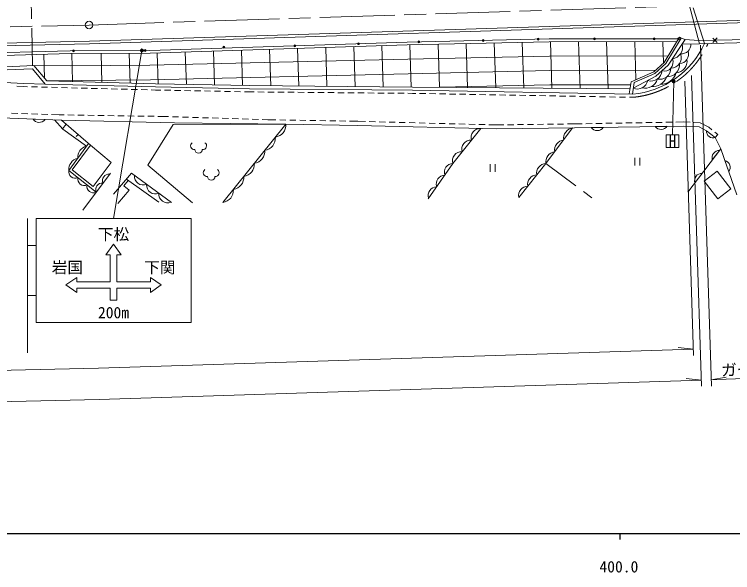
# Model space of a CAD drawing. Units: millimetres, scale not verified. Extents: x 40000 to 680000, y 20000 to 380000.
# Drawn here: x 371022 to 486060, y 198715 to 288128 of the extents above; entities that cross this region are included whole.
import ezdxf
from ezdxf.enums import TextEntityAlignment as Align

# ---------------------------------------------------------------- set-up
doc = ezdxf.new("R2010")
doc.units = ezdxf.units.MM
doc.header["$LTSCALE"] = 1000
doc.linetypes.add('CHAIN', pattern=[18.5, 12, -1.5, 3.5, -1.5])
doc.linetypes.add('DASHED', pattern=[7.5, 6, -1.5])
for name, color, linetype, lineweight in [('M-BGD', 7, 'Continuous', 13), ('M-BMK', 2, 'CHAIN', 13), ('M-BMK-SRVR', 3, 'Continuous', 13), ('M-STR-HTXT', 7, 'Continuous', 13), ('M-STR-STR1', 7, 'Continuous', 13), ('M-STR-STRC', 7, 'Continuous', 13), ('M-TTL-BAND', 7, 'Continuous', 25)]:
    doc.layers.add(name, color=color, linetype=linetype, lineweight=lineweight)
doc.styles.add('ＭＳ ゴシック', font='')
doc.styles.get('ＭＳ ゴシック').set_extended_font_data('MS Gothic')

msp = doc.modelspace()

# ---------------------------------------------------------------- hatches: boundary and pattern name
at = {"layer": 'M-BGD'}
for points in [[(454779, 284153, -1), (455079, 284153, -0.41421), (454929, 284003, -0.41421)], [(463810, 284203, -1), (464110, 284203, -0.41421), (463960, 284053, -0.41421)], [(473320, 284216, -1), (473620, 284216, -0.41421), (473470, 284066, -0.41421)], [(477243, 284222, -1), (477543, 284222, -0.41421), (477393, 284072, -0.41421)], [(404410, 282886, -1), (404710, 282886, -0.41421), (404560, 282736, -0.41421)], [(415792, 283096, -1), (416092, 283096, -0.41421), (415942, 282946, -0.41421)], [(426012, 283427, -1), (426312, 283427, -0.41421), (426162, 283277, -0.41421)], [(435673, 283721, -1), (435973, 283721, -0.41421), (435823, 283571, -0.41421)], [(445943, 283953, -1), (446243, 283953, -0.41421), (446093, 283803, -0.41421)], [(380331, 282294, -1), (380631, 282294, -0.41421), (380481, 282144, -0.41421)], [(391821, 282342, -1), (392121, 282342, -0.41421), (391971, 282192, -0.41421)]]:
    msp.add_hatch(color=256, dxfattribs=at).paths.add_polyline_path(points)
at = {"layer": 'M-STR-HTXT'}
for points in [[(391681, 282459, -1), (391242, 282220, -1)], [(476836, 277488, -1), (476397, 277249, -1)]]:
    msp.add_hatch(color=256, dxfattribs=at).paths.add_polyline_path(points)

# ---------------------------------------------------------------- linework, layer by layer
at = {"layer": 'M-BGD', "linetype": 'DASHED'}
for p, q in [((481556, 283451), (477036, 297656)), ((373931, 279908), (373700, 291840)), ((456135, 264217), (463523, 258759))]:
    msp.add_line(p, q, dxfattribs=at)
at = {"layer": 'M-BGD'}
for p, q in [((480610, 283934), (511832, 284638)), ((482874, 284339), (483597, 283648)), ((483581, 284355), (482890, 283632)), ((430095, 276520), (429883, 283097)), ((434598, 276480), (434380, 283238)), ((439102, 276444), (438879, 283340)), ((443605, 276409), (443379, 283442)), ((448109, 276373), (447878, 283544)), ((452612, 276338), (452377, 283646)), ((457116, 276302), (456876, 283744)), ((461619, 276267), (461378, 283750)), ((466123, 276231), (465880, 283757)), ((470578, 277681), (470382, 283763)), ((474995, 280333), (474884, 283770)), ((480741, 283433), (477964, 283370)), ((385048, 277234), (384899, 281863)), ((389554, 277118), (389401, 281881)), ((394060, 277004), (393901, 281933)), ((398566, 276913), (398399, 282078)), ((403071, 276823), (402897, 282224)), ((407576, 276733), (407394, 282369)), ((412080, 276680), (411892, 282515)), ((416584, 276640), (416390, 282660)), ((421088, 276600), (420887, 282806)), ((425591, 276560), (425385, 282951)), ((375824, 277911), (375738, 281725)), ((380338, 277355), (380236, 281843)), ((469510, 275377), (469796, 277336)), ((371443, 276604), (372468, 276558)), ((372468, 276558), (373151, 276540)), ((373750, 276525), (374750, 276499)), ((375350, 276484), (376349, 276458)), ((376949, 276442), (377949, 276417)), ((378549, 276401), (379548, 276375)), ((380148, 276360), (381148, 276334)), ((381748, 276319), (382747, 276293)), ((383347, 276277), (384347, 276252)), ((384947, 276236), (385946, 276210)), ((386546, 276195), (387546, 276169)), ((388146, 276154), (389145, 276128)), ((389745, 276113), (390745, 276087)), ((391345, 276071), (392344, 276046)), ((392944, 276030), (393627, 276012)), ((393627, 276012), (394462, 275996)), ((395062, 275984), (396062, 275964)), ((396662, 275952), (397662, 275931)), ((398262, 275919), (399261, 275899)), ((399861, 275887), (400861, 275867)), ((401461, 275855), (402461, 275835)), ((403061, 275823), (404060, 275803)), ((404660, 275791), (405660, 275771)), ((406260, 275759), (407260, 275739)), ((407860, 275727), (408695, 275710)), ((408695, 275710), (409432, 275703)), ((410032, 275698), (411032, 275689)), ((411632, 275684), (412632, 275675)), ((413232, 275670), (414232, 275661)), ((414832, 275655), (415832, 275647)), ((416432, 275641), (417432, 275632)), ((418032, 275627), (419032, 275618)), ((419632, 275613), (420632, 275604)), ((421232, 275599), (422232, 275590)), ((422832, 275584), (423831, 275576)), ((424431, 275570), (425431, 275561)), ((426031, 275556), (427031, 275547)), ((427631, 275542), (428631, 275533)), ((429231, 275528), (430231, 275519)), ((430831, 275514), (431831, 275505)), ((432431, 275499), (433431, 275491)), ((434031, 275485), (434768, 275479)), ((434768, 275479), (435324, 275469)), ((435924, 275458), (436924, 275440)), ((437524, 275429), (438524, 275411)), ((439124, 275400), (440124, 275382)), ((440724, 275371), (441723, 275353)), ((442323, 275342), (443323, 275324)), ((443923, 275313), (444923, 275295)), ((445523, 275284), (446523, 275266)), ((447122, 275256), (448122, 275237)), ((448722, 275227), (449722, 275209)), ((450322, 275198), (451322, 275180)), ((451922, 275169), (452922, 275151)), ((453521, 275140), (454521, 275122)), ((455121, 275111), (456121, 275093)), ((456721, 275082), (457721, 275064)), ((458321, 275053), (459320, 275035)), ((459920, 275024), (460920, 275006)), ((461520, 274995), (462520, 274977)), ((463120, 274967), (464120, 274949)), ((464720, 274938), (465719, 274920)), ((466319, 274909), (467319, 274891)), ((467919, 274880), (468919, 274862)), ((469519, 274851), (470075, 274841)), ((370567, 272290), (371567, 272257)), ((372167, 272237), (373166, 272204)), ((373766, 272184), (374765, 272151)), ((375365, 272131), (376364, 272098)), ((376964, 272079), (378179, 272039)), ((378179, 272039), (379005, 272026)), ((379605, 272016), (380605, 272001)), ((381205, 271991), (382205, 271975)), ((382805, 271966), (383805, 271950)), ((384405, 271941), (385404, 271925)), ((386004, 271916), (387004, 271900)), ((387604, 271891), (388604, 271875)), ((389204, 271866), (390204, 271850)), ((390804, 271841), (391804, 271825)), ((392404, 271816), (393403, 271800)), ((394003, 271791), (394830, 271778)), ((394830, 271778), (395731, 271749)), ((396331, 271731), (397331, 271699)), ((397930, 271680), (398930, 271649)), ((399530, 271630), (400529, 271599)), ((401129, 271580), (402128, 271548)), ((402728, 271530), (403727, 271498)), ((375932, 271286), (374014, 271361)), ((378556, 271183), (383226, 267200)), ((379317, 270534), (378709, 269821)), ((404327, 271479), (405327, 271448)), ((414501, 270550), (404417, 257996)), ((405926, 271429), (406926, 271398)), ((407526, 271379), (408525, 271347)), ((409125, 271329), (410124, 271297)), ((410724, 271278), (411626, 271250)), ((411626, 271250), (412923, 271228)), ((413523, 271217), (414523, 271200)), ((415123, 271189), (416123, 271172)), ((416723, 271162), (417722, 271144)), ((418322, 271134), (419322, 271117)), ((419922, 271106), (420922, 271089)), ((421522, 271078), (422522, 271061)), ((423122, 271051), (424121, 271033)), ((424721, 271023), (426019, 271000)), ((426019, 271000), (427238, 270968)), ((427838, 270953), (428838, 270927)), ((429438, 270911), (430437, 270885)), ((431037, 270869), (432037, 270843)), ((432637, 270827), (433636, 270801)), ((434236, 270785), (435236, 270759)), ((435836, 270743), (436835, 270717)), ((437435, 270701), (438435, 270675)), ((439034, 270660), (440034, 270633)), ((440634, 270618), (441634, 270592)), ((442233, 270576), (443233, 270550)), ((443833, 270534), (444832, 270508)), ((445432, 270492), (446432, 270466)), ((447032, 270450), (448252, 270418)), ((448252, 270418), (449391, 270434)), ((449991, 270442), (450991, 270456)), ((451591, 270464), (452591, 270478)), ((453191, 270486), (454191, 270500)), ((454790, 270508), (455790, 270522)), ((456390, 270530), (457390, 270543)), ((457990, 270552), (458990, 270565)), ((459590, 270574), (460729, 270589)), ((460729, 270589), (461974, 270611)), ((462574, 270621), (463574, 270638)), ((464174, 270649), (465174, 270666)), ((465774, 270676), (466774, 270693)), ((467374, 270704), (468374, 270721)), ((468973, 270731), (469973, 270749)), ((470573, 270759), (471573, 270776)), ((472173, 270787), (473173, 270804)), ((473773, 270814), (474773, 270831)), ((475373, 270842), (476372, 270859)), ((476972, 270869), (478217, 270891)), ((478217, 270891), (479246, 270836)), ((479845, 270805), (480874, 270750)), ((480874, 270750), (482248, 270049)), ((465337, 270019), (463419, 269986)), ((475586, 270195), (473667, 270162)), ((483284, 268386), (481894, 269500)), ((482248, 270049), (482735, 269659)), ((483203, 269284), (483690, 268894)), ((381219, 268912), (380915, 268555)), ((483690, 268894), (483284, 268386)), ((478871, 259644), (484187, 266618)), ((482807, 264807), (483970, 266333)), ((470371, 265134), (470371, 263934)), ((471171, 265134), (471171, 263934)), ((484827, 264748), (485449, 262932)), ((447201, 264124), (447201, 262924)), ((448001, 264124), (448001, 262924)), ((386404, 262674), (381967, 256792)), ((480013, 261141), (481176, 262667)), ((394179, 258031), (388960, 261738))]:
    msp.add_line(p, q, dxfattribs=at)
for points in [[(477393, 284222), (456690, 284193), (433946, 283678), (392739, 282345), (379956, 282292), (363848, 281844), (326769, 280928), (303331, 280553), (272290, 279969), (230818, 278728)], [(469796, 277336), (473418, 278931), (475109, 280434), (477545, 284474)], [(470010, 275342), (470285, 277223), (473582, 278675), (475342, 280240), (477802, 284319)], [(478460, 284125), (477802, 284319), (477545, 284474)], [(477123, 283773), (456695, 283743), (433958, 283229), (392747, 281895), (379963, 281842), (363860, 281394), (326778, 280478), (303338, 280103), (272301, 279519), (230834, 278278), (206984, 277307), (193720, 276125)], [(480610, 283934), (478460, 284125), (475759, 280014), (473741, 278206), (470147, 276283)], [(475734, 281471), (456723, 281443), (434022, 280929), (392743, 280004), (380000, 279876), (374158, 279917)], [(303782, 279072), (307832, 279165), (318940, 279077), (342734, 278597), (361865, 278037), (367012, 277805), (369642, 279737), (374158, 279917), (376197, 277462), (393650, 277012), (408710, 276710), (434781, 276479), (469630, 276203)], [(298441, 278449), (307836, 278665), (318933, 278577), (342722, 278097), (361847, 277538), (367166, 277298), (369815, 279243), (373931, 279408), (375957, 276968), (393638, 276512), (408702, 276210), (434775, 275979), (470057, 275341)], [(473685, 279168), (456751, 279143), (434085, 278630), (392831, 277654), (376197, 277462)], [(469727, 276862), (456778, 276843), (439143, 276444)], [(300937, 273144), (309752, 273342), (325567, 273235), (348086, 272383), (378556, 271183)], [(382577, 266992), (378780, 269742), (377445, 271226)], [(378556, 271183), (396660, 270773), (414501, 270550), (426004, 270350), (448248, 269768), (460739, 269939), (478206, 270240), (480701, 270108), (481894, 269500), (483284, 268386)], [(414501, 270550), (396430, 270497), (392374, 263953), (399539, 257940)], [(445718, 269834), (441244, 264249), (437323, 258608)], [(451816, 258818), (456135, 264217), (460433, 269935)], [(486717, 259225), (484187, 266618), (483284, 268386)], [(382921, 267461), (379757, 263140), (384125, 259654)], [(396188, 257984), (389769, 262670), (386886, 259351)], [(387616, 257812), (389404, 259978), (388544, 260688), (389250, 261532)]]:
    msp.add_lwpolyline(points, dxfattribs=at)
at = {"layer": 'M-BGD', "linetype": 'DASHED'}
msp.add_lwpolyline([(367166, 277298), (372485, 277058), (375957, 276968)], dxfattribs=at)
at = {"layer": 'M-BGD'}
for points in [[(383226, 267200), (380306, 263213), (383626, 260564), (386505, 264413)], [(481507, 261396), (483562, 262993), (485752, 260174), (483698, 258578)]]:
    msp.add_lwpolyline(points, close=True, dxfattribs=at)
for centre in [(454929, 284153), (463960, 284203), (473470, 284216), (477393, 284222), (404560, 282886), (415942, 283096), (426162, 283427), (435823, 283721), (446093, 283953), (380481, 282294), (391971, 282342)]:
    msp.add_circle(centre, 150, dxfattribs=at)
for centre, radius, start, end in [((468773, 289370), 14087, 275.23188, 335.15553), ((476137, 282870), 1894, 278.09664, 15.30341), ((477912, 283264), 1446, 262.35433, 5.45031), ((477562, 281718), 1444, 269.6981, 20.43607), ((475146, 280431), 1378, 253.31815, 24.16671), ((476149, 281210), 1688, 271.10754, 21.56123), ((476866, 280633), 1898, 274.32544, 7.81181), ((475565, 280118), 1996, 268.23406, 4.47003), ((472981, 279218), 1772, 253.03235, 356.51694), ((474366, 279539), 1816, 258.0967, 359.45311), ((474556, 279508), 2570, 269.62129, 342.63986), ((470773, 277898), 1732, 248.82553, 347.49044), ((472049, 278303), 2017, 255.63581, 344.45245), ((473222, 278994), 2442, 266.1765, 339.11655), ((375000, 272014), 1182, 213.50046, 321.98562), ((375000, 272014), 1182, 213.50046, 321.98562), ((412542, 270402), 1964, 278.13463, 4.32052), ((445602, 268399), 1440, 85.36383, 197.24354), ((460668, 268267), 1684, 98.00626, 188.12656), ((464366, 270693), 1182, 216.74528, 325.23043), ((464366, 270693), 1182, 216.74528, 325.23043), ((474614, 270870), 1182, 216.74528, 325.23043), ((474614, 270870), 1182, 216.74528, 325.23043), ((482937, 269377), 1050, 173.29295, 289.30028), ((482937, 269377), 1050, 173.29295, 289.30028), ((410862, 268310), 1964, 278.13463, 4.32052), ((382950, 265240), 1791, 101.99275, 185.57807), ((399850, 267073), 600, 122.72029, 277.24592), ((401201, 267073), 600, 262.75408, 57.27971), ((444110, 266537), 1440, 85.36383, 197.24354), ((459235, 266361), 1684, 98.00626, 188.12656), ((400526, 266478), 600, 180, 0), ((409181, 266218), 1964, 278.13463, 4.32052), ((442619, 264675), 1440, 85.36383, 197.24354), ((457802, 264455), 1684, 98.00626, 188.12656), ((483938, 265151), 1182, 88.43918, 196.92433), ((483938, 265151), 1182, 88.43918, 196.92433), ((381539, 263314), 1791, 101.99275, 185.57807), ((484484, 263616), 1182, 324.64575, 73.1309), ((484484, 263616), 1182, 324.64575, 73.1309), ((407501, 264125), 1964, 278.13463, 4.32052), ((441316, 262820), 1430, 92.89744, 197.50043), ((456175, 262709), 1509, 91.54987, 191.14355), ((380771, 262918), 1039, 167.65302, 295.16547), ((386148, 261497), 1029, 82.34055, 203.60797), ((391666, 262221), 1430, 175.77491, 291.96426), ((401874, 262761), 600, 122.72029, 277.24592), ((403225, 262761), 600, 262.75408, 57.27971), ((440024, 260961), 1430, 92.89744, 197.50043), ((454736, 260910), 1509, 91.54987, 191.14355), ((481144, 261485), 1182, 88.43918, 196.92433), ((481144, 261485), 1182, 88.43918, 196.92433), ((382227, 261756), 1039, 167.65302, 295.16547), ((402550, 262165), 600, 180, 0), ((405820, 262033), 1964, 278.13463, 4.32052), ((383684, 260594), 1039, 167.65302, 295.16547), ((385068, 260066), 1029, 82.34055, 203.60797), ((393627, 260789), 1430, 175.77491, 291.96426), ((404139, 259941), 1964, 278.13463, 4.32052), ((438732, 259103), 1430, 92.89744, 197.50043), ((453297, 259110), 1509, 91.54987, 191.14355), ((395589, 259358), 1430, 175.77491, 291.96426)]:
    msp.add_arc(centre, radius, start, end, dxfattribs=at)
at = {"layer": 'M-BGD', "linetype": 'DASHED'}
msp.add_arc((468773, 289370), 14587, 275.12344, 336.11524, dxfattribs=at)
at = {"layer": 'M-BMK'}
msp.add_lwpolyline([(82824, 280018), (183036, 282161), (282888, 284151), (382981, 286423), (482978, 289648), (519697, 290950), (526589, 290940)], dxfattribs=at)
at = {"layer": 'M-BMK-SRVR'}
msp.add_circle((382981, 286423), 600, dxfattribs=at)
at = {"layer": 'M-STR-HTXT'}
for p, q in [((480897, 283192), (482658, 228606)), ((391461, 282340), (386912, 255441)), ((476617, 277369), (476433, 268815)), ((478384, 277420), (479801, 233517)), ((479492, 278354), (481099, 228556)), ((479768, 234516), (477328, 234779)), ((481067, 229556), (478626, 229819)), ((482626, 229606), (485044, 230029))]:
    msp.add_line(p, q, dxfattribs=at)
for points in [[(223472, 227956), (284060, 229163), (384491, 231443), (479768, 234516)], [(482626, 229606), (485008, 229683), (512023, 230640)], [(232062, 223126), (284166, 224164), (384629, 226444), (481067, 229556)]]:
    msp.add_lwpolyline(points, dxfattribs=at)
for centre in [(391461, 282340), (476617, 277369)]:
    msp.add_circle(centre, 250, dxfattribs=at)
at = {"layer": 'M-STR-STR1', "color": 1}
for p, q in [((477036, 297656), (480741, 283433)), ((480741, 283433), (511981, 284136))]:
    msp.add_line(p, q, dxfattribs=at)
at = {"layer": 'M-STR-STRC'}
for p, q in [((373107, 255441), (373107, 233913)), ((374496, 255441), (399329, 255441)), ((374496, 255441), (374496, 238774)), ((399329, 255441), (399329, 238774)), ((373107, 251101), (374496, 251101)), ((385697, 249588), (386912, 251324)), ((386912, 251324), (388128, 249588)), ((386392, 249588), (385697, 249588)), ((386392, 245306), (386392, 249588)), ((386392, 245306), (386392, 249588)), ((386392, 245306), (386392, 249588)), ((386392, 245306), (386392, 249588)), ((387433, 249588), (387433, 245306)), ((387433, 249588), (387433, 245306)), ((387433, 249588), (387433, 245306)), ((388128, 249588), (387433, 249588)), ((387433, 245306), (387433, 249588)), ((379273, 244785), (381010, 246000)), ((381010, 246000), (381010, 245306)), ((381010, 246000), (381010, 245306)), ((381010, 245306), (386392, 245306)), ((381010, 245306), (386392, 245306)), ((381010, 245306), (386392, 245306)), ((381010, 245306), (386392, 245306)), ((387433, 245306), (392815, 245306)), ((387433, 245306), (392815, 245306)), ((387433, 245306), (392815, 245306)), ((387433, 245306), (392815, 245306)), ((392815, 246000), (394551, 244785)), ((392815, 245306), (392815, 246000)), ((381010, 243570), (379273, 244785)), ((386392, 244264), (381010, 244264)), ((386392, 244264), (381010, 244264)), ((386392, 244264), (381010, 244264)), ((381010, 244264), (386392, 244264)), ((381010, 244264), (381010, 243570)), ((386392, 242366), (386392, 244264)), ((386392, 242366), (386392, 244264)), ((386392, 244264), (386392, 242366)), ((386392, 242366), (386392, 244264)), ((392815, 244264), (387433, 244264)), ((392815, 244264), (387433, 244264)), ((392815, 244264), (387433, 244264)), ((387433, 244264), (392815, 244264)), ((387433, 244264), (387433, 242366)), ((387433, 242366), (387433, 244264)), ((394551, 244785), (392815, 243570)), ((392815, 243570), (392815, 244264)), ((373107, 243115), (374496, 243115)), ((386392, 242366), (387433, 242366)), ((374496, 238774), (399329, 238774))]:
    msp.add_line(p, q, dxfattribs=at)
for points in [[(190382, 279706), (282943, 281551), (383052, 283823), (488474, 287224), (510883, 287830), (532503, 288001)], [(190390, 279306), (282952, 281151), (383063, 283424), (488486, 286824), (510890, 287430), (532506, 287601)], [(386392, 249588), (385697, 249588), (386912, 251324), (388128, 249588), (387433, 249588)], [(386392, 249588), (385697, 249588), (386912, 251324), (388128, 249588), (387433, 249588)], [(386392, 249588), (385697, 249588), (386912, 251324), (388128, 249588), (387433, 249588)], [(379273, 244785), (381010, 246000), (381010, 245306)], [(381010, 244264), (381010, 243570), (379273, 244785), (381010, 246000)], [(379273, 244785), (381010, 246000), (381010, 245306)], [(392815, 245306), (392815, 246000), (394551, 244785), (392815, 243570), (392815, 244264)], [(392815, 245306), (392815, 246000), (394551, 244785), (392815, 243570), (392815, 244264)], [(392815, 245306), (392815, 246000), (394551, 244785), (392815, 243570), (392815, 244264)], [(381010, 244264), (381010, 243570), (379273, 244785)], [(381010, 244264), (381010, 243570), (379273, 244785)], [(387433, 244264), (387433, 242366), (386392, 242366), (386392, 244264)], [(387433, 244264), (387433, 242366), (386392, 242366), (386392, 244264)], [(387433, 244264), (387433, 242366), (386392, 242366), (386392, 244264)], [(387433, 244264), (387433, 242366), (386392, 242366)], [(387433, 244264), (387433, 242366), (386392, 242366)]]:
    msp.add_lwpolyline(points, dxfattribs=at)
msp.add_lwpolyline([(475433, 266815), (477433, 266815), (477433, 268815), (475433, 268815)], close=True, dxfattribs=at)
at = {"layer": 'M-TTL-BAND'}
for p, q in [((40000, 205000), (579000, 205000)), ((468000, 205000), (468000, 204000))]:
    msp.add_line(p, q, dxfattribs=at)

# ---------------------------------------------------------------- texts
at = {"layer": 'M-STR-HTXT', "style": 'ＭＳ ゴシック'}
msp.add_text('ガードフェンス L=30.5', height=1833, rotation=2.03, dxfattribs=at).set_placement((497390, 230121), align=Align.BOTTOM_CENTER)
at = {"layer": 'M-STR-STRC', "style": 'ＭＳ ゴシック'}
msp.add_text('H', height=1833, dxfattribs=at).set_placement((476433, 267815), align=Align.MIDDLE_CENTER)
msp.add_text('下松', height=1833, dxfattribs=at).set_placement((386912, 251447), align=Align.BOTTOM_CENTER)
for s, p in [('岩国', (377010, 246124)), ('下関', (391815, 246124)), ('200m', (384412, 238898))]:
    msp.add_text(s, height=1833, dxfattribs=at).set_placement(p, align=Align.BOTTOM_LEFT)
at = {"layer": 'M-TTL-BAND', "style": 'ＭＳ ゴシック'}
msp.add_text('400.0', height=1833, dxfattribs=at).set_placement((467844, 198195), align=Align.BOTTOM_CENTER)

doc.saveas('drawing.dxf')
